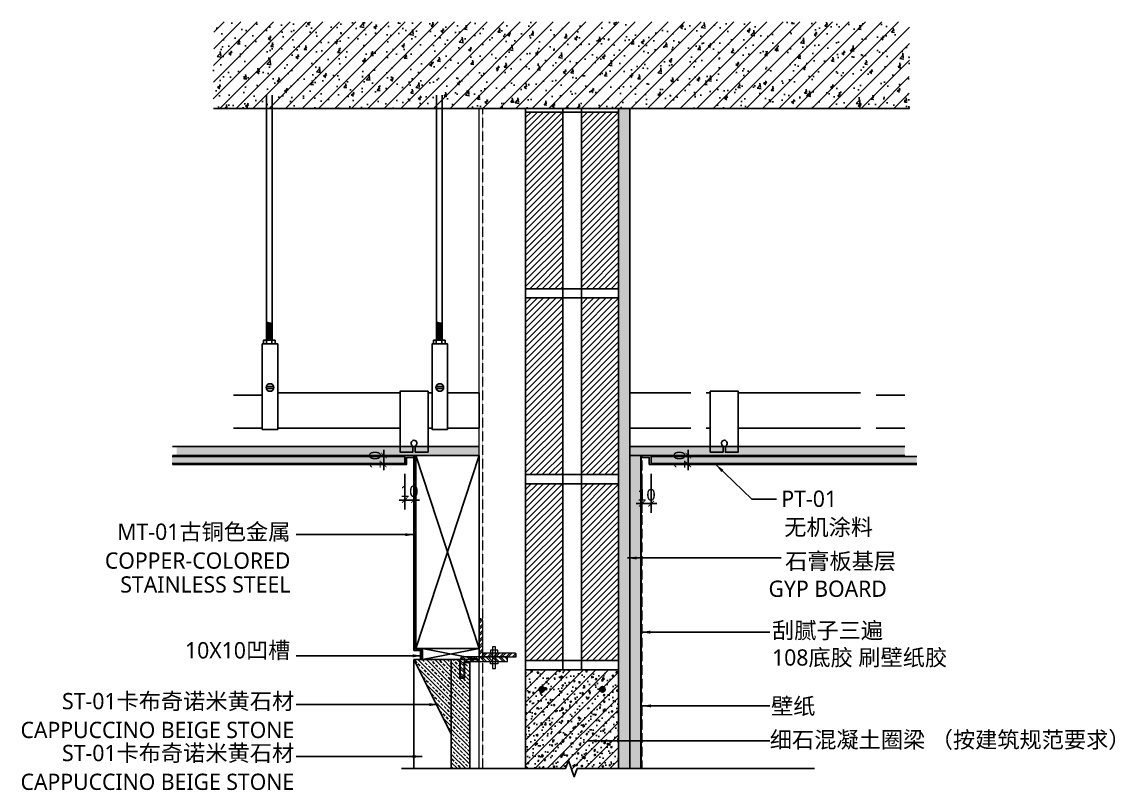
# Model space of a CAD drawing. Header units: millimetres. Extents: x 6321 to 61876, y 123 to 15211.
# Drawn here: x 59905 to 61081, y 10558 to 11385 of the extents above; entities that cross this region are included whole.
import ezdxf
from ezdxf.enums import TextEntityAlignment as Align

# ---------------------------------------------------------------- set-up
doc = ezdxf.new("R2010")
doc.units = ezdxf.units.MM
doc.linetypes.add('DASH', pattern=[0.35, 0.25, -0.1])
doc.layers.get('Defpoints').update_dxf_attribs({"color": 250})
doc.layers.add('_ACM-A-ANNO-DIMS', color=2, linetype='Continuous', lineweight=13)
for name, color, linetype in [('I-DETL-LW251', 251, 'Continuous'), ('I-SECT-LW251-PATT', 251, 'Continuous'), ('PE-立面结构', 5, 'Continuous'), ('WALL TYPE$0$G-ANNO-DIMS', 10, 'Continuous'), ('WALL TYPE$0$g-anno-note', 7, 'Continuous'), ('WALL TYPE$0$G-ANNO-NOTE-CH', 7, 'Continuous'), ('WALL TYPE$0$GREY', 8, 'Continuous'), ('WALL TYPE$0$HATCH', 8, 'Continuous'), ('WALL TYPE$0$I-SEC-LW09', 9, 'Continuous'), ('WALL TYPE$0$I-SECT-LW01', 1, 'Continuous'), ('WALL TYPE$0$I-SECT-LW03', 3, 'Continuous'), ('WALL TYPE$0$I-SECT-LW04', 3, 'Continuous'), ('WALL TYPE$0$I-SECT-LW08', 8, 'Continuous'), ('WALL TYPE$0$I-SECT-LW09', 9, 'Continuous'), ('WALL TYPE$0$RED', 1, 'Continuous'), ('WALL TYPE$0$SUSP', 9, 'Continuous'), ('WALL TYPE$0$YELLOW', 2, 'Continuous')]:
    doc.layers.add(name, color=color, linetype=linetype)
doc.styles.add('Arial', font='ARIALUNI.ttf')
doc.styles.add('IA10-16 Floor Detail$0$Arch-Dim', font='romans.shx', dxfattribs={"width": 0.75})
doc.styles.add('WALL TYPE$0$Aecom Chinese', font='Microsoft YaHei.ttf')
doc.dimstyles.new('HBA_5', dxfattribs={"dimscale": 5, "dimtxt": 2.5, "dimasz": 1.2, "dimexe": 2, "dimexo": 2, "dimgap": 0.6, "dimtad": 1, "dimdec": 0, "dimrnd": 0.005, "dimzin": 0, "dimtxsty": 'Arial', "dimblk": 'ARCHTICK', "dimcen": 0.125, "dimclrd": 256, "dimclre": 256, "dimclrt": 256, "dimadec": 0, "dimazin": 0, "dimtfac": 1, "dimtdec": 0, "dimtix": 1, "dimtmove": 0, "dimatfit": 3, "dimldrblk": 'ARCHTICK', "dimfxl": 1, "dimtvp": 1, "dimtolj": 1, "dimtzin": 0, "dimlwd": -1, "dimlwe": -1, "dimarcsym": 0})
doc.dimstyles.new('IA10-16 Floor Detail$0$Aec-Arch-M-2', dxfattribs={"dimscale": 2, "dimtxt": 2.5, "dimasz": 2, "dimexe": 2, "dimexo": 2, "dimgap": 0.8, "dimtad": 1, "dimdec": 0, "dimzin": 3, "dimdsep": 46, "dimtxsty": 'IA10-16 Floor Detail$0$Arch-Dim', "dimblk": 'IA10-16 Floor Detail$0$_ArchTick', "dimcen": 2.5, "dimdle": 2, "dimadec": 0, "dimazin": 2, "dimtfac": 0.75, "dimtdec": 0, "dimtix": 1, "dimtmove": 1, "dimatfit": 2, "dimfxl": 1, "dimtolj": 1, "dimtzin": 0, "dimarcsym": 0})
pattern_1 = [(217.5, (18640.8915, 4366.697), (0.080001565, -2.44706619), [0, -1.9304, 0, -2.159, 0, -2.06375]), (187.5, (18640.8915, 4366.697), (-2.24761642, -3.5841255), [0, -1.0414, 0, -1.7399, 0, -0.66675]), (147.5, (18642.4536, 4366.697), (-3.95496185, -0.00718592), [0, -0.635, 0, -2.286, 0, -2.9845]), (137.5, (18642.4536, 4366.697), (-3.81778226, -1.11464662), [0, -0.3175, 0, -1.4986, 0, -1.7145])]
pattern_2 = [(217.5, (-268571.4898, 26434.3237), (0.080001565, -2.447066187), [0, -1.9304, 0, -2.159, 0, -2.06375]), (187.5, (-268571.4898, 26434.3237), (-2.247616416, -3.584125503), [0, -1.0414, 0, -1.7399, 0, -0.66675]), (147.5, (-268569.9277, 26434.3237), (-3.954961851, -0.007185923), [0, -0.635, 0, -2.286, 0, -2.9845]), (137.5, (-268569.9277, 26434.3237), (-3.817782262, -1.114646616), [0, -0.3175, 0, -1.4986, 0, -1.7145])]

# ---------------------------------------------------------------- blocks, each defined once
blk = doc.blocks.new('IA10-16 Floor Detail$0$_ArchTick')
at = {"color": 0, "linetype": 'ByBlock', "const_width": 0.15}
blk.add_lwpolyline([(-0.5, -0.5), (0.5, 0.5)], dxfattribs=at)
blk = doc.blocks.new('_ArchTick')
at = {"color": 2, "linetype": 'ByBlock', "const_width": 0.15}
blk.add_lwpolyline([(-0.5, -0.5), (0.5, 0.5)], dxfattribs=at)
blk = doc.blocks.new('*D58')
at = {"layer": 'Defpoints', "color": 0, "transparency": 16777216}
for p in [(60316.9, 10908.5, 1.8), (60326.9, 10908.5, 1.8), (60326.9, 10870.2)]:
    blk.add_point(p, dxfattribs=at)
at = {"layer": 'WALL TYPE$0$G-ANNO-DIMS', "transparency": 16777216}
for p, q in [((60316.9, 10898.5), (60316.9, 10860.2)), ((60326.9, 10898.5), (60326.9, 10860.2)), ((60316.9, 10870.2), (60310.9, 10870.2)), ((60316.9, 10870.2), (60326.9, 10870.2)), ((60326.9, 10870.2), (60332.9, 10870.2))]:
    blk.add_line(p, q, dxfattribs=at)
at = {"layer": 'WALL TYPE$0$G-ANNO-DIMS', "transparency": 16777216, "xscale": 6, "yscale": 6, "zscale": 6}
blk.add_blockref('_ArchTick', (60316.9, 10870.2), dxfattribs=at)
at = {"layer": 'WALL TYPE$0$G-ANNO-DIMS', "transparency": 16777216, "xscale": 6, "yscale": 6, "zscale": 6, "rotation": 180}
blk.add_blockref('_ArchTick', (60326.9, 10870.2), dxfattribs=at)
at = {"layer": 'WALL TYPE$0$G-ANNO-DIMS', "transparency": 16777216, "insert": (60321.9, 10879.6), "char_height": 12.5, "attachment_point": 5, "style": 'Arial'}
blk.add_mtext('\\A1;10', dxfattribs=at)
blk = doc.blocks.new('*D59')
at = {"layer": 'Defpoints', "color": 0, "transparency": 16777216}
for p in [(60294.5, 10918.1), (60318.9, 10918.1, 1.3), (60318.9, 10908.5, 1.8)]:
    blk.add_point(p, dxfattribs=at)
at = {"layer": 'WALL TYPE$0$G-ANNO-DIMS', "transparency": 16777216}
for p, q in [((60294.5, 10918.1), (60294.5, 10924.1)), ((60308.9, 10918.1), (60284.5, 10918.1)), ((60308.9, 10908.5), (60284.5, 10908.5)), ((60294.5, 10908.5), (60294.5, 10918.1)), ((60294.5, 10908.5), (60294.5, 10902.5))]:
    blk.add_line(p, q, dxfattribs=at)
at = {"layer": 'WALL TYPE$0$G-ANNO-DIMS', "transparency": 16777216, "xscale": 6, "yscale": 6, "zscale": 6}
for p, rotation in [((60294.5, 10918.1), 270), ((60294.5, 10908.5), 90)]:
    blk.add_blockref('_ArchTick', p, dxfattribs=dict(at, rotation=rotation))
at = {"layer": 'WALL TYPE$0$G-ANNO-DIMS', "transparency": 16777216, "insert": (60285.1, 10913.3), "char_height": 12.5, "attachment_point": 5, "rotation": 90, "style": 'Arial'}
blk.add_mtext('\\A1;10', dxfattribs=at)
blk = doc.blocks.new('*D64')
at = {"layer": 'Defpoints', "color": 0, "transparency": 16777216}
for p in [(60571.9, 10908.5, 2), (60581.9, 10908.5, 0), (60571.9, 10866.4)]:
    blk.add_point(p, dxfattribs=at)
at = {"layer": 'WALL TYPE$0$G-ANNO-DIMS', "transparency": 16777216}
for p, q in [((60571.9, 10898.5), (60571.9, 10856.4)), ((60581.9, 10898.5), (60581.9, 10856.4)), ((60571.9, 10866.4), (60565.9, 10866.4)), ((60581.9, 10866.4), (60571.9, 10866.4)), ((60581.9, 10866.4), (60587.9, 10866.4))]:
    blk.add_line(p, q, dxfattribs=at)
at = {"layer": 'WALL TYPE$0$G-ANNO-DIMS', "transparency": 16777216, "xscale": 6, "yscale": 6, "zscale": 6}
blk.add_blockref('_ArchTick', (60571.9, 10866.4), dxfattribs=at)
at = {"layer": 'WALL TYPE$0$G-ANNO-DIMS', "transparency": 16777216, "xscale": 6, "yscale": 6, "zscale": 6, "rotation": 180}
blk.add_blockref('_ArchTick', (60581.9, 10866.4), dxfattribs=at)
at = {"layer": 'WALL TYPE$0$G-ANNO-DIMS', "transparency": 16777216, "insert": (60576.9, 10875.8), "char_height": 12.5, "attachment_point": 5, "style": 'Arial'}
blk.add_mtext('\\A1;10', dxfattribs=at)
blk = doc.blocks.new('*D65')
at = {"layer": 'Defpoints', "color": 0, "transparency": 16777216}
for p in [(60579.9, 10918.1, 2), (60579.9, 10908.5, 2), (60621.8, 10918.1)]:
    blk.add_point(p, dxfattribs=at)
at = {"layer": 'WALL TYPE$0$G-ANNO-DIMS', "transparency": 16777216}
for p, q in [((60621.8, 10918.1), (60621.8, 10924.1)), ((60589.9, 10918.1), (60631.8, 10918.1)), ((60589.9, 10908.5), (60631.8, 10908.5)), ((60621.8, 10908.5), (60621.8, 10918.1)), ((60621.8, 10908.5), (60621.8, 10902.5))]:
    blk.add_line(p, q, dxfattribs=at)
at = {"layer": 'WALL TYPE$0$G-ANNO-DIMS', "transparency": 16777216, "xscale": 6, "yscale": 6, "zscale": 6}
for p, rotation in [((60621.8, 10918.1), 270), ((60621.8, 10908.5), 90)]:
    blk.add_blockref('_ArchTick', p, dxfattribs=dict(at, rotation=rotation))
at = {"layer": 'WALL TYPE$0$G-ANNO-DIMS', "transparency": 16777216, "insert": (60612.4, 10913.3), "char_height": 12.5, "attachment_point": 5, "rotation": 90, "style": 'Arial'}
blk.add_mtext('\\A1;10', dxfattribs=at)
blk = doc.blocks.new('A$Cd011dd36')
at = {"layer": 'WALL TYPE$0$G-ANNO-NOTE-CH', "style": 'WALL TYPE$0$Aecom Chinese'}
for s, p in [('COPPER-COLORED', (-6.1, -19.1, -2)), ('STAINLESS STEEL', (-6.1, -44.8, -2))]:
    blk.add_text(s, height=17.5, dxfattribs=at).set_placement(p, align=Align.TOP_RIGHT)
at = {"layer": 'WALL TYPE$0$G-ANNO-NOTE-CH', "insert": (-6.1, 11.9, -2), "char_height": 17.5, "width": 264.318, "attachment_point": 3, "style": 'WALL TYPE$0$Aecom Chinese'}
blk.add_mtext('\\A1;\\pi-35,l52.5,t52.5;MT-01{\\A0;古铜色金属}', dxfattribs=at)

msp = doc.modelspace()

# ---------------------------------------------------------------- hatches: boundary and pattern name
h = msp.add_hatch(color=256)
h.dxf.hatch_style = 1
edge = h.paths.add_edge_path()
edge.add_arc((60464.3, 10666.6), 3, 0, 360)
h = msp.add_hatch(color=256)
h.dxf.hatch_style = 1
edge = h.paths.add_edge_path()
edge.add_arc((60529.5, 10666.6), 3, 0, 360)
at = {"layer": 'I-SECT-LW251-PATT'}
h = msp.add_hatch(dxfattribs=at)
h.set_pattern_fill('AR-SAND', color=256, scale=0.05, angle=180, style=0)
h.set_pattern_definition(pattern_1)
h.paths.add_polyline_path([(60546.9, 10581.3), (60558.9, 10581.3), (60558.9, 11291.5), (60546.9, 11291.5)])
h = msp.add_hatch(dxfattribs=at)
h.set_pattern_fill('AR-SAND', color=256, scale=0.05, angle=180, style=0)
h.set_pattern_definition(pattern_2)
h.paths.add_polyline_path([(60396.9, 10918.1), (60396.9, 10927.7), (60071.8, 10927.7), (60071.8, 10918.1)])
h = msp.add_hatch(dxfattribs=at)
h.set_pattern_fill('AR-SAND', color=256, scale=0.05, angle=180, style=0)
h.set_pattern_definition(pattern_2)
h.paths.add_polyline_path([(60854.5, 10927.7), (60854.5, 10918.1), (60558.9, 10918.1), (60558.9, 10927.7)])
h = msp.add_hatch(dxfattribs=at)
h.set_pattern_fill('AR-SAND', color=256, scale=0.05, angle=180, style=0)
h.set_pattern_definition(pattern_2)
h.paths.add_polyline_path([(60316.9, 10909.5), (60316.9, 10917.1), (60066.9, 10917.1), (60066.9, 10909.5)])
h = msp.add_hatch(dxfattribs=at)
h.set_pattern_fill('AR-SAND', color=256, scale=0.05, angle=180, style=0)
h.set_pattern_definition([(217.5, (-25292.224, -2182.686), (0.080001565, -2.447066187), [0, -1.9304, 0, -2.159, 0, -2.06375]), (187.5, (-25292.224, -2182.686), (-2.24761642, -3.5841255), [0, -1.0414, 0, -1.7399, 0, -0.66675]), (147.5, (-25290.6618, -2182.686), (-3.95496185, -0.007185923), [0, -0.635, 0, -2.286, 0, -2.9845]), (137.5, (-25290.662, -2182.686), (-3.81778226, -1.11464662), [0, -0.3175, 0, -1.4986, 0, -1.7145])])
h.paths.add_polyline_path([(60570.9, 10918.1), (60558.9, 10918.1), (60558.9, 10581.3), (60570.9, 10581.3)])
h = msp.add_hatch(dxfattribs=at)
h.set_pattern_fill('AR-SAND', color=256, scale=0.05, angle=180, style=0)
h.set_pattern_definition(pattern_1)
h.paths.add_polyline_path([(60867.5, 10917.1), (60867.5, 10909.5), (60581.9, 10909.5), (60581.9, 10917.1)])
at = {"layer": 'WALL TYPE$0$HATCH'}
h = msp.add_hatch(dxfattribs=at)
h.set_pattern_fill('LINE', color=256, scale=5, angle=45, style=0)
h.set_pattern_definition([(45, (60138.472, 9727.2614), (-3.367596, 3.367596), [])])
h.paths.add_polyline_path([(60446.9, 11287.6), (60486.9, 11287.6), (60486.9, 11097.6), (60446.9, 11097.6)])
h.paths.add_polyline_path([(60506.9, 11097.6), (60546.9, 11097.6), (60546.9, 11287.6), (60506.9, 11287.6)])
h = msp.add_hatch(dxfattribs=at)
h.set_pattern_fill('LINE', color=256, scale=5, angle=45, style=0)
h.set_pattern_definition([(45, (60138.472, 9527.2614), (-3.367596, 3.367596), [])])
h.paths.add_polyline_path([(60446.9, 11087.6), (60486.9, 11087.6), (60486.9, 10897.6), (60446.9, 10897.6)])
h.paths.add_polyline_path([(60506.9, 10897.6), (60546.9, 10897.6), (60546.9, 11087.6), (60506.9, 11087.6)])
h = msp.add_hatch(dxfattribs=at)
h.set_pattern_fill('ANSI32', color=256, scale=0.2)
h.set_pattern_definition([(45, (27654.5532, 4517.4463), (-1.34703842, 1.34703842), []), (45, (27655.4512, 4517.4463), (-1.34703842, 1.34703842), [])])
h.paths.add_polyline_path([(60334, 10698.6), (60334, 10708.5), (60326.9, 10708.5), (60326.9, 10918.1), (60329, 10918.1), (60329, 10710.7), (60336.2, 10710.7), (60336.2, 10698.6)])
h = msp.add_hatch(dxfattribs=at)
h.set_pattern_fill('LINE', color=256, scale=5, angle=45, style=0)
h.set_pattern_definition([(45, (60138.472, 9327.2614), (-3.367596, 3.367596), [])])
h.paths.add_polyline_path([(60446.9, 10887.6), (60486.9, 10887.6), (60486.9, 10697.6), (60446.9, 10697.6)])
h.paths.add_polyline_path([(60506.9, 10697.6), (60546.9, 10697.6), (60546.9, 10887.6), (60506.9, 10887.6)])
at = {"layer": 'WALL TYPE$0$HATCH', "ltscale": 2}
h = msp.add_hatch(dxfattribs=at)
h.set_pattern_fill('ANSI32', color=256, scale=0.5)
h.set_pattern_definition([(45, (60080.7554, 11070.274), (-3.367596, 3.367596), []), (45, (60083.0005, 11070.274), (-3.367596, 3.367596), [])])
edge = h.paths.add_edge_path()
edge.add_arc((60398.9, 10740.3), 2, 0, 42.7399)
edge.add_line((60400.3, 10741.6), (60396.9, 10741.6))
edge.add_line((60396.9, 10741.6), (60396.9, 10701.6))
edge.add_line((60396.9, 10701.6), (60436.9, 10701.6))
edge.add_line((60436.9, 10701.6), (60436.9, 10705.1))
edge.add_arc((60436.4, 10705.1), 0.5, 0, 90)
edge.add_line((60436.4, 10705.6), (60400.9, 10705.6))
edge.add_line((60400.9, 10705.6), (60400.9, 10740.3))
h = msp.add_hatch(dxfattribs=at)
h.set_pattern_fill('ANSI33', color=256, angle=90)
h.set_pattern_definition([(135, (60074.0714, 11000.6327), (-4.49013, -4.49013), []), (135, (60074.0714, 11005.123), (-4.49013, -4.49013), [3.175, -1.5875])])
h.paths.add_polyline_path([(60366.9, 10618.6), (60366.9, 10698.6), (60326.9, 10698.6)])
h = msp.add_hatch(dxfattribs=at)
h.set_pattern_fill('ANSI33', color=256, angle=90)
h.set_pattern_definition([(135, (60621.4364, 7926.779), (-4.490128, -4.490128), []), (135, (60621.4364, 7931.269), (-4.490128, -4.490128), [3.175, -1.5875])])
h.paths.add_polyline_path([(60366.9, 10581.3), (60386.9, 10581.3), (60386.9, 10695.6), (60381.2, 10695.6), (60381.2, 10678.7), (60376.2, 10678.7), (60376.2, 10698.6), (60366.9, 10698.6)])
h = msp.add_hatch(dxfattribs=at)
h.set_pattern_fill('ANSI32', color=256, scale=0.5, angle=90)
h.set_pattern_definition([(135, (60574.8195, 9258.103), (-3.367596, -3.367596), []), (135, (60574.8195, 9260.348), (-3.367596, -3.367596), [])])
edge = h.paths.add_edge_path()
edge.add_arc((60378.7, 10699.6), 2, 90, 180)
edge.add_line((60376.7, 10699.6), (60376.7, 10679.2))
edge.add_line((60376.7, 10679.2), (60380.7, 10679.2))
edge.add_line((60380.7, 10679.2), (60380.7, 10696.6))
edge.add_line((60380.7, 10696.6), (60427.6, 10696.6))
edge.add_line((60427.6, 10696.6), (60427.6, 10701.6))
edge.add_line((60427.6, 10701.6), (60378.7, 10701.6))
at = {"layer": 'WALL TYPE$0$HATCH'}
h = msp.add_hatch(dxfattribs=at)
h.set_pattern_fill('LINE', color=256, scale=3, angle=45, style=0)
h.set_pattern_definition([(45, (60228.472, 9127.254), (-6.73519, 6.73519), [])])
h.paths.add_polyline_path([(60446.9, 10581.3), (60489.7, 10581.3), (60492.9, 10590.1), (60499.2, 10572.6), (60502.4, 10581.3), (60546.9, 10581.3), (60546.9, 10687.6), (60446.9, 10687.6)])
h = msp.add_hatch(dxfattribs=at)
h.set_pattern_fill('AR-CONC', color=256, scale=0.1, angle=45, style=0)
h.set_pattern_definition([(95, (60228.472, 9127.254), (14.00947, 11.75534), [1.905, -20.955]), (40, (60228.472, 9127.254), (-16.00185, 11.01767), [1.524, -16.76406]), (145.4514, (60229.64, 9128.234), (-1.99238, 22.77301), [1.619, -17.80902]), (91.1842, (60224.88, 9130.846), (22.14102, 16.19534), [2.8575, -31.4325]), (141.6356, (60226.725, 9132.196), (-0.70866, 34.28268), [2.4285, -26.71356]), (36.1842, (60224.88, 9130.846), (-0.70866, 34.2827), [2.286, -25.14597]), (66, (60227.574, 9131.744), (17.952, 3.48951), [1.905, -20.955]), (11, (60227.574, 9131.744), (-8.654, 17.39412), [1.524, -16.764]), (116.4514, (60229.07, 9132.035), (9.298, 20.88363), [1.619, -17.809]), (82.5, (60228.472, 9127.254), (-5.760547, 6.197341), [0, -16.5608, 0, -17.018, 0, -16.8275]), (52.5, (60228.472, 9127.254), (-2.358973, 11.8087), [0, -9.7028, 0, -16.1798, 0, -6.4135]), (12.5, (60224.467, 9123.249), (9.992786, 9.18262), [0, -6.35, 0, -19.812, 0, -26.289]), (2.5, (60222.671, 9121.453), (8.67639, 12.27224), [0, -8.255, 0, -13.1572, 0, -18.669])])
h.paths.add_polyline_path([(60446.9, 10581.3), (60489.7, 10581.3), (60492.9, 10590.1), (60499.2, 10572.6), (60502.4, 10581.3), (60546.9, 10581.3), (60546.9, 10687.6), (60446.9, 10687.6)])
at = {"layer": 'WALL TYPE$0$I-SECT-LW08'}
h = msp.add_hatch(dxfattribs=at)
h.set_pattern_fill('ANSI31,_O', color=8, scale=100)
h.set_pattern_definition([(45, (1988421.883, 944041.854), (-8.838834765, 8.838834765), [])])
h.paths.add_polyline_path([(60859.8, 11384.6), (60111.9, 11384.6), (60110.9, 11291.5), (60859.3, 11291.5)])
h = msp.add_hatch(dxfattribs=at)
h.set_pattern_fill('AR-CONC,_O', color=8, scale=5)
h.set_pattern_definition([(50, (1988421.883, 944041.854), (35.86300913, -3.13760675), [3.75, -41.25]), (355, (1988421.883, 944041.854), (-6.9375667, 37.6096067), [3, -33]), (100.4514, (1988424.87, 944041.593), (28.9254691, 34.4719771), [3.1870095, -35.0571056]), (46.1842, (1988421.883, 944051.854), (53.3620524, -8.2759507), [5.625, -61.875]), (96.6356, (1988426.33, 944051.165), (46.7331353, 48.7058935), [4.7805144, -52.58565]), (351.1842, (1988421.883, 944051.854), (46.7330973, 48.70593), [4.5, -49.5]), (21, (1988426.883, 944049.354), (29.8453526, -20.13094453), [3.75, -41.25]), (326, (1988426.883, 944049.354), (12.1657666, 36.25750225), [3, -33]), (71.4514, (1988429.37, 944047.677), (42.01113143, 16.12652484), [3.1870095, -35.0571056]), (37.5, (1988421.883, 944041.854), (0.607992766, 16.64469269), [0, -32.6, 0, -33.5, 0, -33.125]), (7.5, (1988421.883, 944041.854), (13.15347687, 19.7205856), [0, -19.1, 0, -31.85, 0, -12.625]), (327.5, (1988410.733, 944041.854), (26.69112181, -1.12774359), [0, -12.5, 0, -39, 0, -51.75]), (317.5, (1988405.733, 944041.854), (29.15930847, 5.00524912), [0, -16.25, 0, -25.9, 0, -36.75])])
h.paths.add_polyline_path([(60859.8, 11384.2), (60111.9, 11384.2), (60110.9, 11291.5), (60859.8, 11291.5)])

# ---------------------------------------------------------------- linework, layer by layer
at = {"color": 1, "linetype": 'Continuous', "lineweight": 15}
msp.add_line((60396.9, 10581.3, 8.4), (60396.9, 11291.5, 3.6), dxfattribs=at)
at = {"color": 1, "linetype": 'DASH', "lineweight": 15}
msp.add_line((60400.9, 10581.3, 8.4), (60400.9, 11291.5, 3.6), dxfattribs=at)
at = {"color": 1, "linetype": 'Continuous', "lineweight": 15, "elevation": 2.2}
for points in [[(60396.9, 10701.6), (60436.9, 10701.6), (60436.9, 10703.6, 0.414214), (60434.9, 10705.6), (60400.9, 10705.6), (60400.9, 10740.3, 0.414214), (60398.9, 10742.3), (60396.9, 10742.3)], [(60376.7, 10698.6), (60376.7, 10679.2), (60380.7, 10679.2), (60380.7, 10696.6), (60427.6, 10696.6), (60427.6, 10701.6), (60379.7, 10701.6, 0.414214)]]:
    msp.add_lwpolyline(points, format="xyb", close=True, dxfattribs=at)
at = {"color": 1, "linetype": 'Continuous', "lineweight": 15, "elevation": 10}
for points in [[(60416.9, 10708.8), (60409, 10708.8), (60409, 10706), (60416.9, 10706)], [(60414.4, 10712.4), (60411.4, 10712.4), (60411.4, 10688.9), (60414.4, 10688.9)], [(60416.9, 10693.9), (60409, 10693.9), (60409, 10696.6), (60416.9, 10696.6)]]:
    msp.add_lwpolyline(points, close=True, dxfattribs=at)
at = {"layer": 'I-DETL-LW251', "elevation": -1.5}
msp.add_lwpolyline([(60546.9, 10581.3), (60558.9, 10581.3), (60558.9, 11291.5), (60546.9, 11291.5)], close=True, dxfattribs=at)
at = {"layer": 'PE-立面结构', "color": 30, "linetype": 'DASH'}
for p, q in [((60571.9, 10916.1, 0.2), (60571.9, 10581.3, 0)), ((60573.9, 10918.1, 0.1), (60573.9, 10918.1, 0.1))]:
    msp.add_line(p, q, dxfattribs=at)
at = {"layer": 'PE-立面结构', "color": 30}
msp.add_line((60326.9, 10698.6, 2.2), (60326.9, 10581.3, 2), dxfattribs=at)
for points, elevation in [([(60570.9, 10918.1), (60558.9, 10918.1), (60558.9, 10581.3), (60570.9, 10581.3)], 0.2), ([(60366.9, 10698.6), (60376.2, 10698.6), (60376.2, 10678.7), (60381.2, 10678.7), (60381.2, 10695.6), (60386.9, 10695.6), (60386.9, 10581.3), (60366.9, 10581.3)], 2.2)]:
    msp.add_lwpolyline(points, close=True, dxfattribs=dict(at, elevation=elevation))
at = {"layer": 'WALL TYPE$0$G-ANNO-DIMS'}
msp.add_line((60396.9, 10888.4, 2.1), (60396.9, 10918.1, 2.3), dxfattribs=at)
for points, elevation in [([(60329, 10710.7), (60396.9, 10710.6), (60396.9, 10918.1), (60329, 10918.1)], 1.8), ([(60396.9, 10710.6), (60336.2, 10710.7), (60336.2, 10698.6), (60396.9, 10698.6)], 2.2)]:
    msp.add_lwpolyline(points, close=True, dxfattribs=dict(at, elevation=elevation))
at = {"layer": 'WALL TYPE$0$g-anno-note', "elevation": 0}
msp.add_lwpolyline([(60313.4, 10581.3), (60489.7, 10581.3), (60492.9, 10590.1), (60499.2, 10572.6), (60502.4, 10581.3), (60757.4, 10581.3)], dxfattribs=at)
at = {"layer": 'WALL TYPE$0$GREY'}
for p, q in [((60506.9, 11287.6, 0), (60486.9, 11287.6, 0)), ((60486.9, 11097.6, 0), (60506.9, 11097.6, 0)), ((60486.9, 11097.6, 0), (60506.9, 11097.6, 0)), ((60506.9, 11087.6, 0), (60486.9, 11087.6, 0)), ((60506.9, 11087.6, 0), (60486.9, 11087.6, 0)), ((60486.9, 10897.6, 0), (60506.9, 10897.6, 0)), ((60506.9, 10887.6, 0), (60486.9, 10887.6, 0)), ((60486.9, 10697.6, 0), (60506.9, 10697.6, 0)), ((60486.9, 10697.6, 0), (60506.9, 10697.6, 0)), ((60486.9, 10697.6, 0), (60506.9, 10697.6, 0)), ((60506.9, 10687.6, 0), (60486.9, 10687.6, 0)), ((60506.9, 10687.6, 0), (60486.9, 10687.6, 0)), ((60506.9, 10687.6, 0), (60486.9, 10687.6, 0))]:
    msp.add_line(p, q, dxfattribs=at)
at = {"layer": 'WALL TYPE$0$HATCH', "ltscale": 2}
for p, q in [((60329, 10918.1, 1.9), (60396.9, 10710.6, 1.1)), ((60396.9, 10918.1, 0.8), (60329, 10710.7, 1.8)), ((60336.2, 10710.7, 2.2), (60396.9, 10698.6, 3.1)), ((60396.9, 10710.6, 1.1), (60336.2, 10698.7, 1.8))]:
    msp.add_line(p, q, dxfattribs=at)
at = {"layer": 'WALL TYPE$0$I-SEC-LW09'}
for p, q in [((60396.9, 10918.1, 2.2), (60067.1, 10918.1, -1.6)), ((60558.9, 10918.1, -3.6), (60854.5, 10918.1, -3.6))]:
    msp.add_line(p, q, dxfattribs=at)
for points, elevation in [([(60067, 10917.1), (60316.9, 10917.1)], 3.7), ([(60316.9, 10909.5), (60067, 10909.5)], 3.7), ([(60867.5, 10917.1), (60581.9, 10917.1), (60581.9, 10909.5), (60867.5, 10909.5)], -1.9)]:
    msp.add_lwpolyline(points, dxfattribs=dict(at, elevation=elevation))
at = {"layer": 'WALL TYPE$0$I-SECT-LW01'}
for points, elevation in [([(60316.9, 10918.1), (60316.9, 10908.5), (60318.9, 10908.5), (60318.9, 10910.5), (60318.9, 10910.5), (60318.9, 10916.1), (60326.9, 10916.1), (60326.9, 10918.1)], 1.8), ([(60581.9, 10918.1), (60581.9, 10908.5), (60579.9, 10908.5), (60579.9, 10910.5), (60579.9, 10910.5), (60579.9, 10916.1), (60571.9, 10916.1), (60571.9, 10918.1)], -1.9)]:
    msp.add_lwpolyline(points, close=True, dxfattribs=dict(at, elevation=elevation))
at = {"layer": 'WALL TYPE$0$I-SECT-LW03'}
for p, q in [((60396.9, 10927.7, 2.2), (60067.1, 10927.7, -1.6)), ((60558.9, 10927.7, -3.6), (60854.5, 10927.7, -3.6)), ((60318.9, 10908.5, 1.8), (60067.1, 10908.5, -1.6)), ((60581.9, 10908.5, 0.2), (60867.5, 10908.5, -1.9))]:
    msp.add_line(p, q, dxfattribs=at)
at = {"layer": 'WALL TYPE$0$I-SECT-LW04', "color": 4, "linetype": 'ByBlock'}
msp.add_line((60859.8, 11291.5, 0), (60111.4, 11291.5, 0), dxfattribs=at)
at = {"layer": 'WALL TYPE$0$I-SECT-LW09'}
for p, q in [((60133, 10983.1, -1.6), (60163.7, 10983.1, -1.6)), ((60854.5, 10983.1, -1.9), (60823.8, 10983.1, -1.9)), ((60133, 10947.7, -1.6), (60163.7, 10947.7, -1.6)), ((60312, 10947.7, -1.6), (60180.4, 10947.7, -1.6)), ((60675.5, 10947.7, -1.9), (60807.1, 10947.7, -1.9)), ((60854.5, 10947.7, -1.9), (60823.8, 10947.7, -1.9))]:
    msp.add_line(p, q, dxfattribs=at)
at = {"layer": 'WALL TYPE$0$RED', "color": 3, "elevation": 0}
msp.add_lwpolyline([(60546.9, 10581.3), (60546.9, 10687.6), (60446.9, 10687.6), (60446.9, 10581.3)], dxfattribs=at)
at = {"layer": 'WALL TYPE$0$RED', "color": 3}
for centre in [(60464.3, 10666.6, 0), (60529.5, 10666.6, 0)]:
    msp.add_circle(centre, 3, dxfattribs=at)
at = {"layer": 'WALL TYPE$0$SUSP'}
for p, q in [((60168.5, 11042.1, -1.6), (60168.5, 11305.7, -1.6)), ((60174.5, 11042.1, -1.6), (60174.5, 11305.7, -1.6)), ((60351.1, 11042.1, -1.6), (60351.1, 11305.7, -1.6)), ((60357.1, 11042.1, -1.6), (60357.1, 11305.7, -1.6)), ((60174.5, 11060.1, -1.6), (60168.5, 11061.7, -1.6)), ((60357.1, 11060.1, -1.6), (60351.1, 11061.7, -1.6)), ((60174.5, 11059.1, -1.6), (60168.5, 11060.7, -1.6)), ((60174.5, 11058.1, -1.6), (60168.5, 11059.7, -1.6)), ((60174.5, 11057.1, -1.6), (60168.5, 11058.7, -1.6)), ((60174.5, 11056.1, -1.6), (60168.5, 11057.7, -1.6)), ((60174.5, 11055.1, -1.6), (60168.5, 11056.7, -1.6)), ((60174.5, 11054.1, -1.6), (60168.5, 11055.7, -1.6)), ((60174.5, 11054.1, -1.6), (60168.5, 11055.7, -1.6)), ((60174.5, 11053.1, -1.6), (60168.5, 11054.7, -1.6)), ((60174.5, 11052.1, -1.6), (60168.5, 11053.7, -1.6)), ((60174.5, 11051.1, -1.6), (60168.5, 11052.7, -1.6)), ((60174.5, 11050.1, -1.6), (60168.5, 11051.7, -1.6)), ((60174.5, 11049.1, -1.6), (60168.5, 11050.7, -1.6)), ((60174.5, 11048.1, -1.6), (60168.5, 11049.7, -1.6)), ((60357.1, 11059.1, -1.6), (60351.1, 11060.7, -1.6)), ((60357.1, 11058.1, -1.6), (60351.1, 11059.7, -1.6)), ((60357.1, 11057.1, -1.6), (60351.1, 11058.7, -1.6)), ((60357.1, 11056.1, -1.6), (60351.1, 11057.7, -1.6)), ((60357.1, 11055.1, -1.6), (60351.1, 11056.7, -1.6)), ((60357.1, 11054.1, -1.6), (60351.1, 11055.7, -1.6)), ((60357.1, 11054.1, -1.6), (60351.1, 11055.7, -1.6)), ((60357.1, 11053.1, -1.6), (60351.1, 11054.7, -1.6)), ((60357.1, 11052.1, -1.6), (60351.1, 11053.7, -1.6)), ((60357.1, 11051.1, -1.6), (60351.1, 11052.7, -1.6)), ((60357.1, 11050.1, -1.6), (60351.1, 11051.7, -1.6)), ((60357.1, 11049.1, -1.6), (60351.1, 11050.7, -1.6)), ((60357.1, 11048.1, -1.6), (60351.1, 11049.7, -1.6)), ((60165.2, 11042.1, -1.6), (60165.2, 11038.1, -1.6)), ((60177.8, 11042.1, -1.6), (60165.2, 11042.1, -1.6)), ((60168.3, 11041.1, -1.6), (60168.3, 11038.1, -1.6)), ((60174.5, 11047.1, -1.6), (60168.5, 11048.7, -1.6)), ((60174.5, 11046.1, -1.6), (60168.5, 11047.7, -1.6)), ((60174.5, 11045.1, -1.6), (60168.5, 11046.7, -1.6)), ((60174.5, 11044.1, -1.6), (60168.5, 11045.7, -1.6)), ((60174.5, 11043.1, -1.6), (60168.5, 11044.7, -1.6)), ((60174.5, 11042.1, -1.6), (60168.5, 11043.7, -1.6)), ((60170.3, 11042.1, -1.6), (60172.6, 11042.1, -1.6)), ((60174.2, 11041.1, -1.6), (60174.2, 11038.1, -1.6)), ((60175.5, 11042.1, -1.6), (60174.6, 11042.1, -1.6)), ((60177.5, 11042.1, -1.6), (60177.8, 11042.1, -1.6)), ((60177.8, 11042.1, -1.6), (60177.8, 11038.1, -1.6)), ((60347.8, 11042.1, -1.6), (60347.8, 11038.1, -1.6)), ((60360.4, 11042.1, -1.6), (60347.8, 11042.1, -1.6)), ((60350.9, 11041.1, -1.6), (60350.9, 11038.1, -1.6)), ((60357.1, 11047.1, -1.6), (60351.1, 11048.7, -1.6)), ((60357.1, 11046.1, -1.6), (60351.1, 11047.7, -1.6)), ((60357.1, 11045.1, -1.6), (60351.1, 11046.7, -1.6)), ((60357.1, 11044.1, -1.6), (60351.1, 11045.7, -1.6)), ((60357.1, 11043.1, -1.6), (60351.1, 11044.7, -1.6)), ((60357.1, 11042.1, -1.6), (60351.1, 11043.7, -1.6)), ((60352.9, 11042.1, -1.6), (60355.2, 11042.1, -1.6)), ((60356.8, 11041.1, -1.6), (60356.8, 11038.1, -1.6)), ((60358.1, 11042.1, -1.6), (60357.2, 11042.1, -1.6)), ((60360.1, 11042.1, -1.6), (60360.4, 11042.1, -1.6)), ((60360.4, 11042.1, -1.6), (60360.4, 11038.1, -1.6)), ((60176.1, 10992.3, -1.6), (60168.1, 10992.3, -1.6)), ((60358.7, 10992.3, -1.6), (60350.7, 10992.3, -1.6)), ((60176.1, 10990.3, -1.6), (60168.1, 10990.3, -1.6)), ((60312, 10985.7, -1.6), (60180.4, 10985.7, -1.6)), ((60346.3, 10985.7, -1.6), (60342, 10985.7, -1.6)), ((60358.7, 10990.3, -1.6), (60350.7, 10990.3, -1.6)), ((60641.2, 10985.7, -1.9), (60645.5, 10985.7, -1.9)), ((60675.5, 10985.7, -1.9), (60807.1, 10985.7, -1.9)), ((60312, 10947.7, -1.6), (60266.4, 10947.7, -1.6)), ((60346.3, 10947.7, -1.6), (60342, 10947.7, -1.6)), ((60641.2, 10947.7, -1.9), (60645.5, 10947.7, -1.9)), ((60675.5, 10947.7, -1.9), (60721.1, 10947.7, -1.9))]:
    msp.add_line(p, q, dxfattribs=at)
for points, elevation in [([(60180.4, 10946.2), (60163.7, 10946.2), (60163.7, 11038.1), (60180.4, 11038.1), (60180.4, 10946.2)], -1.6), ([(60363.1, 10946.2), (60346.3, 10946.2), (60346.3, 11038.1), (60363.1, 11038.1), (60363.1, 10946.2)], -1.6), ([(60325.8, 10928.3), (60325.8, 10921.8), (60312, 10921.8), (60312, 10987.2), (60342, 10987.2), (60342, 10921.8), (60328.2, 10921.8), (60328.2, 10928.4)], -1.6), ([(60363.1, 10985.7), (60396.9, 10985.7), (60396.9, 10947.7)], 2.5), ([(60624.5, 10985.7), (60558.9, 10985.7)], -1.9), ([(60661.7, 10928.3), (60661.7, 10921.8), (60675.5, 10921.8), (60675.5, 10987.2), (60645.5, 10987.2), (60645.5, 10921.8), (60659.3, 10921.8), (60659.3, 10928.4)], -1.9), ([(60396.9, 10947.7), (60363.1, 10947.7)], 2.5), ([(60558.9, 10947.7), (60624.5, 10947.7)], -1.9)]:
    msp.add_lwpolyline(points, dxfattribs=dict(at, elevation=elevation))
for centre in [(60172.1, 10991.3, -1.6), (60354.7, 10991.3, -1.6)]:
    msp.add_circle(centre, 4.12, dxfattribs=at)
for centre, radius, start, end in [((60167.3, 11041.1, -1.6), 1, 0, 90), ((60169.3, 11041.1, -1.6), 1, 90, 180), ((60173.2, 11041.1, -1.6), 1, 0, 90), ((60175.2, 11041.1, -1.6), 1, 90, 180), ((60349.9, 11041.1, -1.6), 1, 0, 90), ((60351.9, 11041.1, -1.6), 1, 90, 180), ((60355.8, 11041.1, -1.6), 1, 0, 90), ((60357.8, 11041.1, -1.6), 1, 90, 180), ((60326.9, 10931.3, -1.6), 3.2, 293.5487, 249.4839), ((60660.6, 10931.3, -1.9), 3.2, 290.5161, 246.4513)]:
    msp.add_arc(centre, radius, start, end, dxfattribs=at)
at = {"layer": 'WALL TYPE$0$YELLOW'}
for p, q in [((60446.9, 10581.3, 0), (60446.9, 11291.5, 0)), ((60446.9, 11287.6, 0), (60486.9, 11287.6, 0)), ((60486.9, 10687.6, 0), (60486.9, 11291.5, 0)), ((60506.9, 11291.5, 0), (60506.9, 10687.6, 0)), ((60506.9, 11287.6, 0), (60546.9, 11287.6, 0)), ((60546.9, 10581.3, 0), (60546.9, 11291.5, 0)), ((60446.9, 11097.6, 0), (60486.9, 11097.6, 0)), ((60446.9, 11097.6, 0), (60486.9, 11097.6, 0)), ((60506.9, 11097.6, 0), (60546.9, 11097.6, 0)), ((60506.9, 11097.6, 0), (60546.9, 11097.6, 0)), ((60446.9, 11087.6, 0), (60486.9, 11087.6, 0)), ((60446.9, 11087.6, 0), (60486.9, 11087.6, 0)), ((60506.9, 11087.6, 0), (60546.9, 11087.6, 0)), ((60506.9, 11087.6, 0), (60546.9, 11087.6, 0)), ((60446.9, 10897.6, 0), (60486.9, 10897.6, 0)), ((60506.9, 10897.6, 0), (60546.9, 10897.6, 0)), ((60446.9, 10887.6, 0), (60486.9, 10887.6, 0)), ((60506.9, 10887.6, 0), (60546.9, 10887.6, 0)), ((60446.9, 10697.6, 0), (60486.9, 10697.6, 0)), ((60446.9, 10697.6, 0), (60486.9, 10697.6, 0)), ((60446.9, 10697.6, 0), (60486.9, 10697.6, 0)), ((60506.9, 10697.6, 0), (60546.9, 10697.6, 0)), ((60506.9, 10697.6, 0), (60546.9, 10697.6, 0)), ((60506.9, 10697.6, 0), (60546.9, 10697.6, 0)), ((60446.9, 10687.6, 0), (60486.9, 10687.6, 0)), ((60446.9, 10687.6, 0), (60486.9, 10687.6, 0)), ((60446.9, 10687.6, 0), (60486.9, 10687.6, 0)), ((60506.9, 10687.6, 0), (60546.9, 10687.6, 0)), ((60506.9, 10687.6, 0), (60546.9, 10687.6, 0)), ((60506.9, 10687.6, 0), (60546.9, 10687.6, 0))]:
    msp.add_line(p, q, dxfattribs=at)
at = {"layer": 'WALL TYPE$0$YELLOW', "color": 4, "elevation": 1.8}
msp.add_lwpolyline([(60334, 10698.6), (60334, 10708.5), (60326.9, 10708.5), (60326.9, 10918.1), (60329, 10918.1), (60329, 10710.7), (60336.2, 10710.7), (60336.2, 10698.6)], close=True, dxfattribs=at)
at = {"layer": 'WALL TYPE$0$YELLOW', "color": 4, "elevation": 2.2}
for points in [[(60366.9, 10618.6), (60326.9, 10698.6), (60366.9, 10698.6), (60366.9, 10618.6)], [(60374, 10698.6), (60366.9, 10698.6), (60366.9, 10631.5)]]:
    msp.add_lwpolyline(points, dxfattribs=at)

# ---------------------------------------------------------------- block references
at = {"layer": 'WALL TYPE$0$G-ANNO-DIMS'}
msp.add_blockref('A$Cd011dd36', (60200.1, 10833, 7.6), dxfattribs=at)

# ---------------------------------------------------------------- texts
at = {"layer": 'WALL TYPE$0$G-ANNO-NOTE-CH', "style": 'WALL TYPE$0$Aecom Chinese'}
for s, p in [('PT-01', (60721.9, 10862.9, -5.5)), ('石膏板基层', (60725.9, 10795.8, -1.8)), ('GYP BOARD ', (60708.1, 10766.1, 4.7))]:
    msp.add_text(s, height=17.5, dxfattribs=at).set_placement(p)
for p in [(60198.1, 10631.7, -2), (60198.1, 10575.9, -2)]:
    msp.add_text('CAPPUCCINO BEIGE STONE', height=17.5, dxfattribs=at).set_placement(p, align=Align.TOP_RIGHT)
at = {"layer": 'WALL TYPE$0$G-ANNO-NOTE-CH', "insert": (60725, 10849.8, -5.5), "char_height": 17.5, "attachment_point": 1, "style": 'WALL TYPE$0$Aecom Chinese'}
msp.add_mtext_dynamic_manual_height_columns('无机涂料', width=334.594, gutter_width=25, heights=[0], dxfattribs=at)
at = {"layer": 'WALL TYPE$0$G-ANNO-NOTE-CH', "char_height": 17.5, "style": 'WALL TYPE$0$Aecom Chinese'}
for s, insert, width, attachment_point in [('\\A1;刮腻子三遍{\\A0;\\P108底胶 刷壁纸胶}', (60711.9, 10738.8, 2.1), 334.594, 1), ('\\A1;10X10凹槽', (60080.7, 10717.4, 7.6), 334.594, 1), ('\\A1;ST-01{\\A0;卡布奇诺米黄石材}', (60198.1, 10662.7, -2), 264.318, 3), ('\\A1;壁纸', (60758.5, 10657.3, 2.1), 334.594, 3), ('\\A1;细石混凝土圈梁 （按建筑规范要求）', (60709.5, 10611.3, 2.1), 367.673, 4), ('\\A1;ST-01{\\A0;卡布奇诺米黄石材}', (60198.1, 10606.9, -2), 264.318, 3)]:
    msp.add_mtext(s, dxfattribs=dict(at, insert=insert, width=width, attachment_point=attachment_point))

# ---------------------------------------------------------------- dimensions: what is measured, and where the dimension line sits
at = {"layer": 'WALL TYPE$0$G-ANNO-DIMS'}
for base, p1, p2, angle, picture, middle in [((60294.5, 10918.1), (60318.9, 10908.5, 1.8), (60318.9, 10918.1, 1.3), 90, '*D59', (60285.1, 10913.3)), ((60621.8, 10918.1, -3.9), (60579.9, 10908.5, -1.9), (60579.9, 10918.1, -1.9), 90, '*D65', (60612.4, 10913.3, -3.9)), ((60571.9, 10866.4, -1.9), (60581.9, 10908.5, -1.9), (60571.9, 10908.5, 0.2), 180, '*D64', (60576.9, 10875.8, -1.9))]:
    dim = msp.add_linear_dim(base=base, p1=p1, p2=p2, angle=angle, dimstyle='HBA_5', dxfattribs=at)
    dim.commit()
    dim.dimension.update_dxf_attribs({"geometry": picture, "text_midpoint": middle})
dim = msp.add_linear_dim(base=(60326.9, 10870.2), p1=(60316.9, 10908.5, 1.8), p2=(60326.9, 10908.5, 1.8), dimstyle='HBA_5', dxfattribs=at)
dim.commit()
dim.dimension.update_dxf_attribs({"geometry": '*D58', "text_midpoint": (60321.9, 10879.6)})

# ---------------------------------------------------------------- leaders
at = {"layer": '_ACM-A-ANNO-DIMS'}
for points in [[(60651.3, 10908.5, 0.7), (60690.3, 10871.3, 0.7), (60716.6, 10871.3, 0.7)], [(60327.5, 10833, 7.6), (60200.1, 10833, 7.6)], [(60556.4, 10807.9, 0.1), (60721.8, 10807.9, 0.1)], [(60570.9, 10728.1, 2.1), (60709.5, 10728.1, 2.1)], [(60335.6, 10702.7, 7.6), (60200.1, 10702.7, 7.6)], [(60353.3, 10650.2, 7.6), (60200.1, 10650.2, 7.6)], [(60571.9, 10648.8, 2.1), (60709.5, 10648.8, 2.1)], [(60513.5, 10611.3, 2.1), (60709.5, 10611.3, 2.1)], [(60335.6, 10594.4, 7.6), (60200.1, 10594.4, 7.6)]]:
    msp.add_leader(points, dimstyle='IA10-16 Floor Detail$0$Aec-Arch-M-2', override={"dimasz": 5}, dxfattribs=at)

doc.saveas('drawing.dxf')
